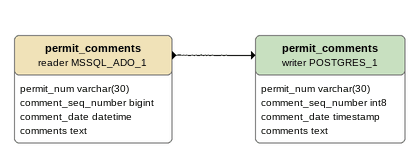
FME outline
permit_comments (reader MSSQL_ADO_1)
    attributes: permit_num varchar(30), comment_seq_number bigint, comment_date datetime, comments text
    -> permit_comments (writer POSTGRES_1)
permit_comments (writer POSTGRES_1)
    attributes: permit_num varchar(30), comment_seq_number int8, comment_date timestamp, comments text
